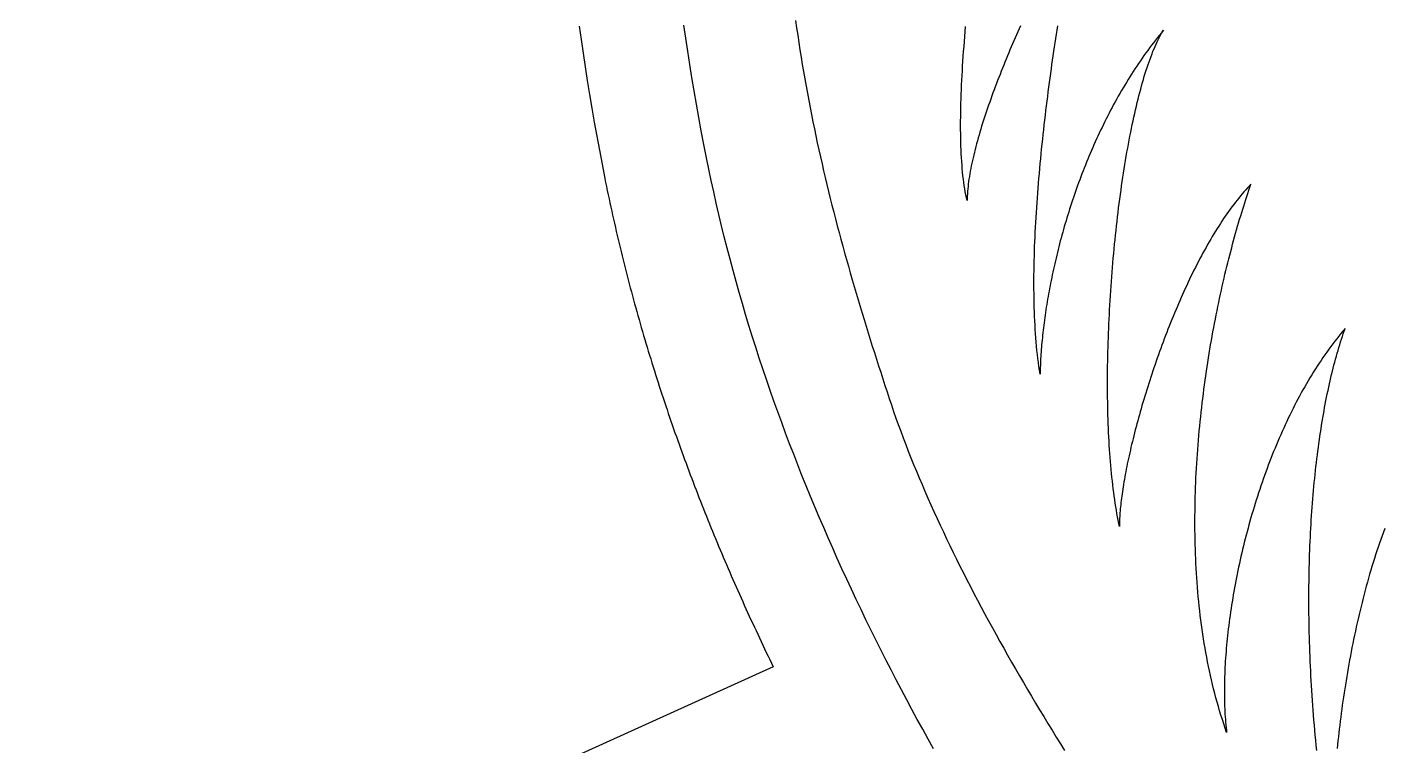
# Model space of a CAD drawing. Extents: x 5 to 105, y 2 to 136.
# Drawn here: x 5.17 to 22.37, y 55.57 to 64.69 of the extents above; entities that cross this region are included whole.
import ezdxf

# ---------------------------------------------------------------- set-up
doc = ezdxf.new("R2010")
doc.units = 0
doc.layers.get('0').update_dxf_attribs({"linetype": 'CONTINUOUS'})

msp = doc.modelspace()

# ---------------------------------------------------------------- linework, layer by layer
at = {"color": 7}
msp.add_lwpolyline([(14.6302, 56.5773), (5.1722, 52.2934)], dxfattribs=at)
for points in [[(12.1712, 64.7012, 0), (12.1949, 64.5293, 0), (12.2197, 64.3567, 0), (12.2456, 64.1834, 0), (12.2726, 64.0093, 0), (12.3008, 63.8346, 0), (12.3302, 63.659, 0), (12.3607, 63.4828, 0), (12.3924, 63.3058, 0), (12.4253, 63.1281, 0), (12.4594, 62.9496, 0), (12.4947, 62.7704, 0)], [(13.7837, 63.0295, 0), (13.75, 63.2009, 0), (13.7174, 63.3716, 0), (13.686, 63.5416, 0), (13.6558, 63.7109, 0), (13.6267, 63.8796, 0), (13.5987, 64.0475, 0), (13.5718, 64.2148, 0), (13.546, 64.3814, 0), (13.5213, 64.5473, 0), (13.4977, 64.7126, 0)], [(14.9126, 64.7713, 0), (14.9257, 64.6778, 0), (14.9392, 64.5846, 0), (14.9531, 64.4917, 0), (14.9674, 64.3992, 0), (14.9821, 64.3069, 0), (14.9973, 64.2149, 0), (15.0128, 64.1232, 0), (15.0287, 64.0317, 0), (15.045, 63.9406, 0), (15.0617, 63.8497, 0), (15.0787, 63.7591, 0), (15.0961, 63.6688, 0), (15.1138, 63.5787, 0), (15.1319, 63.4889, 0), (15.1504, 63.3993, 0), (15.1692, 63.31, 0), (15.1883, 63.2209, 0), (15.2077, 63.1321, 0), (15.2275, 63.0435, 0), (15.2476, 62.9552, 0), (15.2679, 62.8671, 0), (15.2886, 62.7792, 0), (15.3096, 62.6915, 0), (15.3308, 62.6041, 0), (15.3524, 62.5168, 0), (15.3742, 62.4298, 0), (15.3963, 62.343, 0), (15.4187, 62.2564, 0), (15.4413, 62.17, 0), (15.4641, 62.0838, 0), (15.4872, 61.9978, 0), (15.5106, 61.9119, 0), (15.5342, 61.8263, 0), (15.558, 61.7408, 0), (15.582, 61.6555, 0), (15.6063, 61.5704, 0), (15.6307, 61.4854, 0), (15.6554, 61.4006, 0), (15.6802, 61.316, 0), (15.7053, 61.2315, 0), (15.7305, 61.1472, 0), (15.7559, 61.063, 0), (15.7815, 60.979, 0), (15.8072, 60.8951, 0), (15.8331, 60.8113, 0), (15.8591, 60.7277, 0), (15.8853, 60.6442, 0), (15.9117, 60.5608, 0), (15.9382, 60.4775, 0), (15.9648, 60.3944, 0), (15.9915, 60.3114, 0), (16.0183, 60.2284, 0), (16.0453, 60.1456, 0), (16.0723, 60.0629, 0), (16.0995, 59.9803, 0)], [(17.0866, 62.4892, 0), (17.0786, 62.5247, 0), (17.071, 62.5614, 0), (17.0638, 62.5992, 0), (17.0572, 62.638, 0), (17.0509, 62.6779, 0), (17.0451, 62.7189, 0), (17.0397, 62.7608, 0), (17.0347, 62.8038, 0), (17.0301, 62.8477, 0), (17.0259, 62.8926, 0), (17.0222, 62.9383, 0), (17.0188, 62.985, 0), (17.0158, 63.0326, 0), (17.0131, 63.081, 0), (17.0109, 63.1303, 0), (17.009, 63.1803, 0), (17.0075, 63.2312, 0), (17.0063, 63.2828, 0), (17.0055, 63.3352, 0), (17.005, 63.3883, 0), (17.0048, 63.4421, 0), (17.005, 63.4965, 0), (17.0055, 63.5516, 0), (17.0063, 63.6074, 0), (17.0074, 63.6638, 0), (17.0089, 63.7207, 0), (17.0106, 63.7782, 0), (17.0126, 63.8363, 0), (17.0149, 63.8948, 0), (17.0175, 63.9539, 0), (17.0204, 64.0135, 0), (17.0235, 64.0735, 0), (17.0269, 64.1339, 0), (17.0305, 64.1947, 0), (17.0344, 64.256, 0), (17.0385, 64.3176, 0), (17.0429, 64.3795, 0), (17.0475, 64.4417, 0), (17.0523, 64.5043, 0), (17.0573, 64.5671, 0), (17.0626, 64.6302, 0), (17.068, 64.6935, 0)], [(17.7621, 64.7044, 0), (17.7455, 64.6669, 0), (17.7289, 64.6292, 0), (17.7123, 64.5913, 0), (17.6958, 64.5533, 0), (17.6794, 64.5151, 0), (17.663, 64.4767, 0), (17.6466, 64.4383, 0), (17.6303, 64.3997, 0), (17.6142, 64.3611, 0), (17.5981, 64.3223, 0), (17.5821, 64.2834, 0), (17.5662, 64.2445, 0), (17.5504, 64.2056, 0), (17.5347, 64.1665, 0), (17.5192, 64.1275, 0), (17.5038, 64.0884, 0), (17.4886, 64.0493, 0), (17.4735, 64.0102, 0), (17.4586, 63.9712, 0), (17.4438, 63.9321, 0), (17.4292, 63.8931, 0), (17.4149, 63.8541, 0), (17.4007, 63.8152, 0), (17.3867, 63.7763, 0), (17.3729, 63.7376, 0), (17.3594, 63.6989, 0), (17.346, 63.6603, 0), (17.3329, 63.6218, 0), (17.3201, 63.5835, 0), (17.3075, 63.5452, 0), (17.2952, 63.5072, 0), (17.2831, 63.4693, 0), (17.2713, 63.4315, 0), (17.2598, 63.3939, 0), (17.2486, 63.3566, 0), (17.2377, 63.3194, 0), (17.2271, 63.2824, 0), (17.2168, 63.2457, 0), (17.2068, 63.2092, 0), (17.1972, 63.173, 0), (17.1879, 63.137, 0), (17.179, 63.1013, 0), (17.1704, 63.0658, 0), (17.1622, 63.0307, 0), (17.1544, 62.9959, 0), (17.1469, 62.9613, 0), (17.1399, 62.9272, 0), (17.1332, 62.8933, 0), (17.127, 62.8598, 0), (17.1211, 62.8267, 0), (17.1157, 62.7939, 0), (17.1107, 62.7615, 0), (17.1062, 62.7295, 0), (17.1021, 62.6979, 0), (17.0984, 62.6668, 0), (17.0952, 62.636, 0), (17.0925, 62.6057, 0), (17.0903, 62.5759, 0), (17.0886, 62.5465, 0), (17.0873, 62.5176, 0), (17.0866, 62.4892, 0)], [(18.0119, 60.2888, 0), (18.0043, 60.3372, 0), (17.9972, 60.3863, 0), (17.9904, 60.4361, 0), (17.9841, 60.4865, 0), (17.9782, 60.5375, 0), (17.9727, 60.5891, 0), (17.9676, 60.6413, 0), (17.9629, 60.6941, 0), (17.9586, 60.7474, 0), (17.9546, 60.8013, 0), (17.951, 60.8557, 0), (17.9478, 60.9106, 0), (17.9449, 60.9659, 0), (17.9424, 61.0218, 0), (17.9402, 61.0781, 0), (17.9384, 61.1348, 0), (17.9369, 61.192, 0), (17.9357, 61.2495, 0), (17.9349, 61.3075, 0), (17.9344, 61.3658, 0), (17.9342, 61.4245, 0), (17.9343, 61.4835, 0), (17.9347, 61.5428, 0), (17.9354, 61.6024, 0), (17.9364, 61.6623, 0), (17.9376, 61.7225, 0), (17.9392, 61.7829, 0), (17.941, 61.8436, 0), (17.9431, 61.9045, 0), (17.9455, 61.9656, 0), (17.9481, 62.0269, 0), (17.9509, 62.0883, 0), (17.954, 62.1499, 0), (17.9573, 62.2116, 0), (17.9609, 62.2734, 0), (17.9647, 62.3354, 0), (17.9687, 62.3974, 0), (17.9729, 62.4595, 0), (17.9774, 62.5216, 0), (17.982, 62.5838, 0), (17.9868, 62.646, 0), (17.9919, 62.7082, 0), (17.9971, 62.7703, 0), (18.0025, 62.8325, 0), (18.008, 62.8946, 0), (18.0138, 62.9566, 0), (18.0197, 63.0185, 0), (18.0257, 63.0804, 0), (18.0319, 63.1421, 0), (18.0383, 63.2037, 0), (18.0448, 63.2651, 0), (18.0514, 63.3263, 0), (18.0581, 63.3874, 0), (18.065, 63.4483, 0), (18.072, 63.5089, 0), (18.0791, 63.5694, 0), (18.0863, 63.6295, 0), (18.0936, 63.6894, 0), (18.101, 63.749, 0), (18.1085, 63.8083, 0), (18.116, 63.8673, 0), (18.1237, 63.926, 0), (18.1314, 63.9843, 0), (18.1391, 64.0422, 0), (18.147, 64.0997, 0), (18.1549, 64.1569, 0), (18.1628, 64.2136, 0), (18.1708, 64.2699, 0), (18.1788, 64.3257, 0), (18.1868, 64.381, 0), (18.1949, 64.4359, 0), (18.2029, 64.4903, 0), (18.211, 64.5441, 0), (18.2191, 64.5974, 0), (18.2272, 64.6501, 0), (18.2353, 64.7023, 0)], [(19.5747, 64.6483, 0), (19.5491, 64.6171, 0), (19.5237, 64.5857, 0), (19.4985, 64.554, 0), (19.4736, 64.5222, 0), (19.4489, 64.4901, 0), (19.4245, 64.4579, 0), (19.4002, 64.4254, 0), (19.3763, 64.3928, 0), (19.3525, 64.36, 0), (19.329, 64.327, 0), (19.3057, 64.2938, 0), (19.2826, 64.2604, 0), (19.2598, 64.2269, 0), (19.2372, 64.1931, 0), (19.2148, 64.1593, 0), (19.1927, 64.1252, 0), (19.1708, 64.091, 0), (19.1491, 64.0567, 0), (19.1276, 64.0222, 0), (19.1064, 63.9875, 0), (19.0854, 63.9527, 0), (19.0646, 63.9178, 0), (19.044, 63.8827, 0), (19.0237, 63.8476, 0), (19.0036, 63.8122, 0), (18.9837, 63.7768, 0), (18.964, 63.7413, 0), (18.9445, 63.7056, 0), (18.9253, 63.6698, 0), (18.9063, 63.6339, 0), (18.8875, 63.598, 0), (18.8689, 63.5619, 0), (18.8506, 63.5257, 0), (18.8324, 63.4895, 0), (18.8145, 63.4531, 0), (18.7968, 63.4167, 0), (18.7793, 63.3802, 0), (18.762, 63.3436, 0), (18.745, 63.307, 0), (18.7281, 63.2703, 0), (18.7115, 63.2335, 0), (18.6951, 63.1967, 0), (18.6789, 63.1598, 0), (18.6629, 63.1229, 0), (18.6471, 63.086, 0), (18.6315, 63.049, 0), (18.6161, 63.0119, 0), (18.601, 62.9748, 0), (18.586, 62.9377, 0), (18.5713, 62.9006, 0), (18.5567, 62.8635, 0), (18.5424, 62.8263, 0), (18.5283, 62.7891, 0), (18.5144, 62.752, 0), (18.5006, 62.7148, 0), (18.4871, 62.6776, 0), (18.4738, 62.6404, 0), (18.4607, 62.6032, 0), (18.4478, 62.5661, 0), (18.4351, 62.5289, 0), (18.4226, 62.4918, 0), (18.4103, 62.4547, 0), (18.3982, 62.4176, 0), (18.3863, 62.3806, 0), (18.3746, 62.3436, 0), (18.3631, 62.3066, 0), (18.3518, 62.2697, 0), (18.3407, 62.2328, 0), (18.3298, 62.196, 0), (18.319, 62.1593, 0), (18.3085, 62.1226, 0), (18.2982, 62.0859, 0), (18.2881, 62.0494, 0), (18.2781, 62.0129, 0), (18.2684, 61.9765, 0), (18.2588, 61.9401, 0), (18.2494, 61.9039, 0), (18.2403, 61.8677, 0), (18.2313, 61.8316, 0), (18.2225, 61.7957, 0), (18.2139, 61.7598, 0), (18.2055, 61.724, 0), (18.1972, 61.6884, 0), (18.1892, 61.6528, 0), (18.1813, 61.6174, 0), (18.1737, 61.5821, 0), (18.1662, 61.5469, 0), (18.1589, 61.5119, 0), (18.1518, 61.477, 0), (18.1448, 61.4422, 0), (18.1381, 61.4075, 0), (18.1315, 61.3731, 0), (18.1251, 61.3387, 0), (18.1189, 61.3045, 0), (18.1129, 61.2705, 0), (18.1071, 61.2366, 0), (18.1014, 61.2029, 0), (18.0959, 61.1694, 0), (18.0906, 61.136, 0), (18.0855, 61.1028, 0), (18.0805, 61.0698, 0), (18.0757, 61.037, 0), (18.0711, 61.0044, 0), (18.0667, 60.972, 0), (18.0625, 60.9397, 0), (18.0584, 60.9077, 0), (18.0545, 60.8759, 0), (18.0507, 60.8442, 0), (18.0472, 60.8128, 0), (18.0438, 60.7817, 0), (18.0406, 60.7507, 0), (18.0375, 60.72, 0), (18.0347, 60.6895, 0), (18.0319, 60.6592, 0), (18.0294, 60.6292, 0), (18.027, 60.5994, 0), (18.0248, 60.5698, 0), (18.0228, 60.5405, 0), (18.0209, 60.5115, 0), (18.0192, 60.4827, 0), (18.0177, 60.4542, 0), (18.0163, 60.4259, 0), (18.0151, 60.3979, 0), (18.014, 60.3702, 0), (18.0132, 60.3428, 0), (18.0124, 60.3157, 0), (18.0119, 60.2888, 0)], [(19.0194, 58.3558, 0), (19.0108, 58.396, 0), (19.0024, 58.437, 0), (18.9944, 58.4786, 0), (18.9866, 58.521, 0), (18.979, 58.564, 0), (18.9717, 58.6077, 0), (18.9647, 58.6521, 0), (18.9579, 58.6971, 0), (18.9514, 58.7427, 0), (18.9451, 58.7889, 0), (18.9391, 58.8358, 0), (18.9333, 58.8832, 0), (18.9278, 58.9313, 0), (18.9226, 58.9798, 0), (18.9176, 59.029, 0), (18.9128, 59.0786, 0), (18.9083, 59.1288, 0), (18.904, 59.1795, 0), (18.9, 59.2307, 0), (18.8962, 59.2823, 0), (18.8926, 59.3345, 0), (18.8893, 59.387, 0), (18.8862, 59.44, 0), (18.8833, 59.4935, 0), (18.8807, 59.5473, 0), (18.8783, 59.6015, 0), (18.8762, 59.6561, 0), (18.8743, 59.7111, 0), (18.8726, 59.7664, 0), (18.8711, 59.8221, 0), (18.8698, 59.8781, 0), (18.8688, 59.9344, 0), (18.868, 59.991, 0), (18.8674, 60.0479, 0), (18.867, 60.105, 0), (18.8669, 60.1624, 0), (18.867, 60.2201, 0), (18.8672, 60.2779, 0), (18.8677, 60.336, 0), (18.8684, 60.3943, 0), (18.8694, 60.4528, 0), (18.8705, 60.5114, 0), (18.8718, 60.5702, 0), (18.8733, 60.6292, 0), (18.8751, 60.6883, 0), (18.877, 60.7474, 0), (18.8792, 60.8067, 0), (18.8815, 60.8661, 0), (18.8841, 60.9256, 0), (18.8868, 60.9851, 0), (18.8897, 61.0446, 0), (18.8929, 61.1042, 0), (18.8962, 61.1639, 0), (18.8997, 61.2235, 0), (18.9034, 61.2831, 0), (18.9073, 61.3427, 0), (18.9114, 61.4022, 0), (18.9156, 61.4617, 0), (18.9201, 61.5211, 0), (18.9247, 61.5805, 0), (18.9295, 61.6397, 0), (18.9345, 61.6989, 0), (18.9397, 61.7579, 0), (18.945, 61.8168, 0), (18.9505, 61.8756, 0), (18.9562, 61.9342, 0), (18.9621, 61.9926, 0), (18.9681, 62.0508, 0), (18.9743, 62.1088, 0), (18.9807, 62.1666, 0), (18.9872, 62.2242, 0), (18.994, 62.2815, 0), (19.0008, 62.3386, 0), (19.0079, 62.3953, 0), (19.015, 62.4518, 0), (19.0224, 62.508, 0), (19.0299, 62.5639, 0), (19.0376, 62.6195, 0), (19.0454, 62.6747, 0), (19.0534, 62.7295, 0), (19.0615, 62.784, 0), (19.0698, 62.8381, 0), (19.0782, 62.8918, 0), (19.0868, 62.9451, 0), (19.0955, 62.9979, 0), (19.1044, 63.0504, 0), (19.1134, 63.1023, 0), (19.1225, 63.1538, 0), (19.1318, 63.2048, 0), (19.1412, 63.2553, 0), (19.1508, 63.3053, 0), (19.1605, 63.3548, 0), (19.1703, 63.4038, 0), (19.1803, 63.4522, 0), (19.1904, 63.5, 0), (19.2007, 63.5472, 0), (19.211, 63.5939, 0), (19.2215, 63.6399, 0), (19.2321, 63.6853, 0), (19.2429, 63.7301, 0), (19.2537, 63.7743, 0), (19.2647, 63.8177, 0), (19.2758, 63.8605, 0), (19.287, 63.9026, 0), (19.2984, 63.944, 0), (19.3098, 63.9847, 0), (19.3214, 64.0247, 0), (19.3331, 64.0639, 0), (19.3449, 64.1023, 0), (19.3568, 64.14, 0), (19.3688, 64.1768, 0), (19.3809, 64.2129, 0), (19.3932, 64.2482, 0), (19.4055, 64.2826, 0), (19.4179, 64.3162, 0), (19.4305, 64.3489, 0), (19.4431, 64.3808, 0), (19.4559, 64.4117, 0), (19.4687, 64.4418, 0), (19.4816, 64.4709, 0), (19.4946, 64.4992, 0), (19.5078, 64.5265, 0), (19.521, 64.5528, 0), (19.5343, 64.5781, 0), (19.5477, 64.6025, 0), (19.5611, 64.6259, 0), (19.5747, 64.6483, 0)], [(16.6611, 55.5374, 0), (16.5922, 55.6614, 0), (16.5237, 55.7856, 0), (16.4558, 55.9102, 0), (16.3883, 56.0352, 0), (16.3213, 56.1604, 0), (16.2549, 56.286, 0), (16.189, 56.412, 0), (16.1236, 56.5382, 0), (16.0587, 56.6649, 0), (15.9944, 56.7918, 0), (15.9306, 56.9191, 0), (15.8674, 57.0468, 0), (15.8048, 57.1748, 0), (15.7428, 57.3031, 0), (15.6814, 57.4318, 0), (15.6205, 57.5609, 0), (15.5603, 57.6903, 0), (15.5007, 57.8201, 0), (15.4417, 57.9502, 0), (15.3834, 58.0807, 0), (15.3257, 58.2115, 0), (15.2687, 58.3427, 0), (15.2123, 58.4743, 0), (15.1566, 58.6062, 0), (15.1016, 58.7385, 0), (15.0473, 58.8711, 0), (14.9936, 59.0042, 0), (14.9407, 59.1376, 0), (14.8885, 59.2713, 0), (14.8371, 59.4055, 0), (14.7863, 59.54, 0), (14.7364, 59.6749, 0), (14.6871, 59.8102, 0), (14.6387, 59.9458, 0), (14.591, 60.0819, 0), (14.5441, 60.2183, 0), (14.498, 60.3551, 0), (14.4526, 60.4923, 0), (14.4081, 60.6299, 0), (14.3644, 60.7678, 0), (14.3216, 60.9062, 0), (14.2795, 61.0449, 0), (14.2383, 61.1841, 0), (14.198, 61.3236, 0), (14.1585, 61.4636, 0), (14.1199, 61.6039, 0), (14.0822, 61.7446, 0), (14.0453, 61.8858, 0), (14.0094, 62.0273, 0), (13.9744, 62.1693, 0), (13.9403, 62.3116, 0), (13.9071, 62.4544, 0), (13.8748, 62.5975, 0), (13.8435, 62.7411, 0), (13.8131, 62.8851, 0), (13.7837, 63.0295, 0)], [(12.4947, 62.7704, 0), (12.5052, 62.7183, 0), (12.5158, 62.6662, 0), (12.5265, 62.6143, 0), (12.5374, 62.5623, 0), (12.5483, 62.5104, 0), (12.5594, 62.4586, 0), (12.5705, 62.4068, 0), (12.5818, 62.3551, 0), (12.5932, 62.3034, 0), (12.6047, 62.2518, 0), (12.6164, 62.2003, 0), (12.6281, 62.1488, 0), (12.64, 62.0974, 0), (12.6519, 62.046, 0), (12.664, 61.9946, 0), (12.6762, 61.9434, 0), (12.6885, 61.8922, 0), (12.7009, 61.841, 0), (12.7134, 61.7899, 0), (12.726, 61.7388, 0), (12.7388, 61.6878, 0), (12.7516, 61.6369, 0), (12.7646, 61.586, 0), (12.7776, 61.5352, 0), (12.7908, 61.4844, 0), (12.8041, 61.4337, 0), (12.8174, 61.383, 0), (12.8309, 61.3324, 0), (12.8445, 61.2818, 0), (12.8582, 61.2313, 0), (12.872, 61.1809, 0), (12.8859, 61.1305, 0), (12.8999, 61.0801, 0), (12.914, 61.0298, 0), (12.9283, 60.9796, 0), (12.9426, 60.9294, 0), (12.957, 60.8793, 0), (12.9715, 60.8292, 0), (12.9862, 60.7792, 0), (13.0009, 60.7292, 0), (13.0157, 60.6793, 0), (13.0307, 60.6295, 0), (13.0457, 60.5796, 0), (13.0608, 60.5299, 0), (13.0761, 60.4802, 0), (13.0914, 60.4305, 0), (13.1068, 60.3809, 0), (13.1224, 60.3314, 0), (13.138, 60.2819, 0), (13.1537, 60.2325, 0), (13.1695, 60.1831, 0), (13.1855, 60.1338, 0), (13.2015, 60.0845, 0), (13.2176, 60.0352, 0), (13.2338, 59.9861, 0), (13.2501, 59.9369, 0), (13.2665, 59.8879, 0), (13.283, 59.8389, 0), (13.2996, 59.7899, 0), (13.3163, 59.741, 0), (13.3331, 59.6921, 0), (13.35, 59.6433, 0), (13.3669, 59.5945, 0), (13.384, 59.5458, 0), (13.4012, 59.4972, 0), (13.4184, 59.4485, 0), (13.4358, 59.4, 0), (13.4532, 59.3515, 0), (13.4707, 59.303, 0), (13.4883, 59.2546, 0), (13.506, 59.2063, 0), (13.5238, 59.158, 0), (13.5417, 59.1097, 0), (13.5597, 59.0615, 0), (13.5777, 59.0134, 0), (13.5959, 58.9653, 0), (13.6141, 58.9172, 0), (13.6324, 58.8692, 0), (13.6509, 58.8213, 0), (13.6694, 58.7734, 0), (13.6879, 58.7255, 0), (13.7066, 58.6777, 0), (13.7254, 58.63, 0), (13.7442, 58.5823, 0), (13.7631, 58.5346, 0), (13.7822, 58.487, 0), (13.8013, 58.4395, 0), (13.8204, 58.392, 0), (13.8397, 58.3445, 0), (13.8591, 58.2971, 0), (13.8785, 58.2498, 0), (13.898, 58.2025, 0), (13.9176, 58.1552, 0), (13.9373, 58.108, 0), (13.957, 58.0609, 0), (13.9769, 58.0138, 0), (13.9968, 57.9667, 0), (14.0168, 57.9197, 0), (14.0369, 57.8728, 0), (14.0571, 57.8258, 0), (14.0773, 57.779, 0), (14.0976, 57.7322, 0), (14.118, 57.6854, 0), (14.1385, 57.6387, 0), (14.159, 57.592, 0), (14.1797, 57.5454, 0), (14.2004, 57.4988, 0), (14.2212, 57.4523, 0), (14.242, 57.4058, 0), (14.263, 57.3594, 0), (14.284, 57.313, 0), (14.3051, 57.2667, 0), (14.3262, 57.2204, 0), (14.3475, 57.1741, 0), (14.3688, 57.1279, 0), (14.3902, 57.0818, 0), (14.4116, 57.0357, 0), (14.4332, 56.9896, 0), (14.4548, 56.9436, 0), (14.4765, 56.8977, 0), (14.4982, 56.8518, 0), (14.52, 56.8059, 0), (14.5419, 56.7601, 0), (14.5639, 56.7143, 0), (14.5859, 56.6686, 0), (14.608, 56.6229, 0), (14.6302, 56.5773, 0)], [(20.6851, 62.6948, 0), (20.6628, 62.6717, 0), (20.6406, 62.648, 0), (20.6184, 62.6237, 0), (20.5964, 62.5989, 0), (20.5744, 62.5735, 0), (20.5525, 62.5476, 0), (20.5307, 62.5211, 0), (20.5089, 62.4941, 0), (20.4873, 62.4666, 0), (20.4658, 62.4387, 0), (20.4443, 62.4102, 0), (20.423, 62.3812, 0), (20.4017, 62.3518, 0), (20.3805, 62.3219, 0), (20.3595, 62.2915, 0), (20.3385, 62.2607, 0), (20.3176, 62.2295, 0), (20.2969, 62.1978, 0), (20.2762, 62.1658, 0), (20.2557, 62.1333, 0), (20.2353, 62.1004, 0), (20.2149, 62.0672, 0), (20.1947, 62.0335, 0), (20.1746, 61.9996, 0), (20.1546, 61.9652, 0), (20.1348, 61.9305, 0), (20.115, 61.8955, 0), (20.0954, 61.8601, 0), (20.0759, 61.8244, 0), (20.0565, 61.7884, 0), (20.0373, 61.7522, 0), (20.0181, 61.7156, 0), (19.9991, 61.6787, 0), (19.9803, 61.6416, 0), (19.9615, 61.6042, 0), (19.9429, 61.5666, 0), (19.9245, 61.5287, 0), (19.9061, 61.4906, 0), (19.8879, 61.4523, 0), (19.8699, 61.4138, 0), (19.852, 61.375, 0), (19.8342, 61.3361, 0), (19.8166, 61.297, 0), (19.7991, 61.2577, 0), (19.7818, 61.2183, 0), (19.7646, 61.1787, 0), (19.7475, 61.139, 0), (19.7307, 61.0991, 0), (19.7139, 61.0591, 0), (19.6974, 61.019, 0), (19.681, 60.9788, 0), (19.6647, 60.9385, 0), (19.6486, 60.8981, 0), (19.6327, 60.8576, 0), (19.617, 60.8171, 0), (19.6014, 60.7765, 0), (19.5859, 60.7359, 0), (19.5707, 60.6952, 0), (19.5556, 60.6545, 0), (19.5407, 60.6138, 0), (19.5259, 60.5731, 0), (19.5114, 60.5324, 0), (19.497, 60.4917, 0), (19.4828, 60.451, 0), (19.4687, 60.4103, 0), (19.4549, 60.3697, 0), (19.4412, 60.3292, 0), (19.4278, 60.2887, 0), (19.4145, 60.2482, 0), (19.4014, 60.2079, 0), (19.3885, 60.1676, 0), (19.3757, 60.1275, 0), (19.3632, 60.0874, 0), (19.3509, 60.0475, 0), (19.3388, 60.0077, 0), (19.3268, 59.968, 0), (19.3151, 59.9285, 0), (19.3035, 59.8892, 0), (19.2922, 59.85, 0), (19.2811, 59.811, 0), (19.2702, 59.7721, 0), (19.2595, 59.7335, 0), (19.249, 59.6951, 0), (19.2387, 59.6569, 0), (19.2286, 59.6189, 0), (19.2187, 59.5812, 0), (19.2091, 59.5437, 0), (19.1997, 59.5064, 0), (19.1905, 59.4694, 0), (19.1815, 59.4327, 0), (19.1727, 59.3963, 0), (19.1642, 59.3602, 0), (19.1559, 59.3243, 0), (19.1478, 59.2888, 0), (19.1399, 59.2536, 0), (19.1323, 59.2188, 0), (19.1249, 59.1843, 0), (19.1178, 59.1501, 0), (19.1108, 59.1163, 0), (19.1042, 59.0829, 0), (19.0977, 59.0498, 0), (19.0915, 59.0171, 0), (19.0855, 58.9849, 0), (19.0798, 58.953, 0), (19.0744, 58.9216, 0), (19.0691, 58.8906, 0), (19.0642, 58.86, 0), (19.0594, 58.8299, 0), (19.055, 58.8003, 0), (19.0507, 58.7711, 0), (19.0468, 58.7424, 0), (19.0431, 58.7141, 0), (19.0396, 58.6864, 0), (19.0364, 58.6592, 0), (19.0335, 58.6325, 0), (19.0308, 58.6063, 0), (19.0284, 58.5807, 0), (19.0263, 58.5556, 0), (19.0244, 58.531, 0), (19.0229, 58.507, 0), (19.0215, 58.4836, 0), (19.0205, 58.4608, 0), (19.0197, 58.4386, 0), (19.0192, 58.417, 0), (19.019, 58.396, 0), (19.0191, 58.3756, 0), (19.0194, 58.3558, 0)], [(20.3766, 55.7444, 0), (20.3579, 55.7984, 0), (20.3397, 55.8528, 0), (20.322, 55.9074, 0), (20.3048, 55.9624, 0), (20.2881, 56.0175, 0), (20.2719, 56.073, 0), (20.2561, 56.1287, 0), (20.2409, 56.1847, 0), (20.2261, 56.2409, 0), (20.2117, 56.2973, 0), (20.1979, 56.354, 0), (20.1845, 56.4109, 0), (20.1715, 56.4681, 0), (20.159, 56.5254, 0), (20.147, 56.5829, 0), (20.1354, 56.6407, 0), (20.1243, 56.6986, 0), (20.1135, 56.7567, 0), (20.1033, 56.815, 0), (20.0934, 56.8734, 0), (20.084, 56.932, 0), (20.075, 56.9908, 0), (20.0664, 57.0497, 0), (20.0582, 57.1088, 0), (20.0504, 57.168, 0), (20.0431, 57.2273, 0), (20.0361, 57.2868, 0), (20.0295, 57.3464, 0), (20.0234, 57.4061, 0), (20.0176, 57.4658, 0), (20.0122, 57.5257, 0), (20.0072, 57.5857, 0), (20.0026, 57.6457, 0), (19.9983, 57.7059, 0), (19.9944, 57.7661, 0), (19.9909, 57.8263, 0), (19.9877, 57.8866, 0), (19.9849, 57.947, 0), (19.9825, 58.0074, 0), (19.9804, 58.0678, 0), (19.9786, 58.1283, 0), (19.9772, 58.1888, 0), (19.9761, 58.2493, 0), (19.9754, 58.3098, 0), (19.9749, 58.3703, 0), (19.9749, 58.4309, 0), (19.9751, 58.4913, 0), (19.9756, 58.5518, 0), (19.9765, 58.6123, 0), (19.9777, 58.6727, 0), (19.9792, 58.7331, 0), (19.981, 58.7934, 0), (19.983, 58.8537, 0), (19.9854, 58.9139, 0), (19.9881, 58.9741, 0), (19.991, 59.0342, 0), (19.9943, 59.0942, 0), (19.9978, 59.1541, 0), (20.0016, 59.2139, 0), (20.0056, 59.2737, 0), (20.01, 59.3333, 0), (20.0145, 59.3928, 0), (20.0194, 59.4522, 0), (20.0245, 59.5114, 0), (20.0298, 59.5706, 0), (20.0354, 59.6296, 0), (20.0413, 59.6884, 0), (20.0474, 59.7471, 0), (20.0537, 59.8056, 0), (20.0602, 59.864, 0), (20.067, 59.9222, 0), (20.074, 59.9802, 0), (20.0812, 60.038, 0), (20.0886, 60.0956, 0), (20.0962, 60.153, 0), (20.1041, 60.2102, 0), (20.1121, 60.2672, 0), (20.1204, 60.324, 0), (20.1288, 60.3806, 0), (20.1375, 60.4369, 0), (20.1463, 60.493, 0), (20.1553, 60.5488, 0), (20.1644, 60.6044, 0), (20.1738, 60.6597, 0), (20.1833, 60.7147, 0), (20.193, 60.7695, 0), (20.2029, 60.824, 0), (20.2129, 60.8782, 0), (20.2231, 60.9321, 0), (20.2334, 60.9857, 0), (20.2438, 61.0389, 0), (20.2545, 61.0919, 0), (20.2652, 61.1446, 0), (20.2761, 61.1969, 0), (20.2871, 61.2489, 0), (20.2983, 61.3005, 0), (20.3095, 61.3518, 0), (20.3209, 61.4028, 0), (20.3324, 61.4533, 0), (20.344, 61.5036, 0), (20.3557, 61.5534, 0), (20.3676, 61.6028, 0), (20.3795, 61.6519, 0), (20.3915, 61.7006, 0), (20.4036, 61.7488, 0), (20.4158, 61.7967, 0), (20.4281, 61.8441, 0), (20.4404, 61.8911, 0), (20.4529, 61.9377, 0), (20.4654, 61.9838, 0), (20.478, 62.0295, 0), (20.4906, 62.0748, 0), (20.5033, 62.1195, 0), (20.5161, 62.1639, 0), (20.5289, 62.2077, 0), (20.5417, 62.2511, 0), (20.5546, 62.294, 0), (20.5676, 62.3364, 0), (20.5805, 62.3783, 0), (20.5935, 62.4197, 0), (20.6066, 62.4606, 0), (20.6196, 62.501, 0), (20.6327, 62.5408, 0), (20.6458, 62.5801, 0), (20.6589, 62.6189, 0), (20.672, 62.6571, 0), (20.6851, 62.6948, 0)], [(21.8778, 60.8646, 0), (21.8512, 60.8333, 0), (21.8248, 60.8016, 0), (21.7986, 60.7694, 0), (21.7727, 60.7369, 0), (21.747, 60.7039, 0), (21.7215, 60.6706, 0), (21.6962, 60.6369, 0), (21.6712, 60.6027, 0), (21.6464, 60.5683, 0), (21.6218, 60.5334, 0), (21.5974, 60.4982, 0), (21.5732, 60.4626, 0), (21.5493, 60.4267, 0), (21.5256, 60.3904, 0), (21.5021, 60.3538, 0), (21.4789, 60.3169, 0), (21.4559, 60.2797, 0), (21.4331, 60.2421, 0), (21.4105, 60.2042, 0), (21.3882, 60.1661, 0), (21.3661, 60.1276, 0), (21.3442, 60.0888, 0), (21.3226, 60.0498, 0), (21.3011, 60.0105, 0), (21.28, 59.9709, 0), (21.259, 59.9311, 0), (21.2383, 59.891, 0), (21.2178, 59.8507, 0), (21.1975, 59.8101, 0), (21.1774, 59.7693, 0), (21.1576, 59.7282, 0), (21.1381, 59.687, 0), (21.1187, 59.6455, 0), (21.0996, 59.6038, 0), (21.0807, 59.5619, 0), (21.0621, 59.5198, 0), (21.0436, 59.4775, 0), (21.0254, 59.4351, 0), (21.0075, 59.3925, 0), (20.9898, 59.3497, 0), (20.9723, 59.3067, 0), (20.955, 59.2636, 0), (20.938, 59.2204, 0), (20.9212, 59.177, 0), (20.9047, 59.1334, 0), (20.8884, 59.0898, 0), (20.8723, 59.046, 0), (20.8565, 59.0021, 0), (20.8409, 58.9581, 0), (20.8255, 58.914, 0), (20.8104, 58.8698, 0), (20.7955, 58.8255, 0), (20.7808, 58.7812, 0), (20.7664, 58.7367, 0), (20.7522, 58.6922, 0), (20.7383, 58.6477, 0), (20.7246, 58.603, 0), (20.7111, 58.5584, 0), (20.6979, 58.5137, 0), (20.6849, 58.4689, 0), (20.6722, 58.4241, 0), (20.6597, 58.3794, 0), (20.6474, 58.3346, 0), (20.6354, 58.2897, 0), (20.6236, 58.2449, 0), (20.612, 58.2001, 0), (20.6007, 58.1553, 0), (20.5897, 58.1106, 0), (20.5789, 58.0658, 0), (20.5683, 58.0211, 0), (20.558, 57.9764, 0), (20.5479, 57.9318, 0), (20.5381, 57.8872, 0), (20.5285, 57.8427, 0), (20.5191, 57.7983, 0), (20.51, 57.7539, 0), (20.5011, 57.7096, 0), (20.4925, 57.6654, 0), (20.4841, 57.6213, 0), (20.476, 57.5773, 0), (20.4681, 57.5334, 0), (20.4605, 57.4896, 0), (20.4531, 57.4459, 0), (20.446, 57.4023, 0), (20.4391, 57.3589, 0), (20.4324, 57.3157, 0), (20.426, 57.2725, 0), (20.4199, 57.2295, 0), (20.414, 57.1867, 0), (20.4083, 57.1441, 0), (20.4029, 57.1016, 0), (20.3977, 57.0593, 0), (20.3928, 57.0172, 0), (20.3882, 56.9753, 0), (20.3838, 56.9336, 0), (20.3796, 56.8921, 0), (20.3757, 56.8508, 0), (20.372, 56.8097, 0), (20.3686, 56.7688, 0), (20.3655, 56.7282, 0), (20.3626, 56.6879, 0), (20.3599, 56.6477, 0), (20.3575, 56.6079, 0), (20.3554, 56.5682, 0), (20.3535, 56.5289, 0), (20.3519, 56.4898, 0), (20.3505, 56.451, 0), (20.3494, 56.4125, 0), (20.3485, 56.3743, 0), (20.3479, 56.3364, 0), (20.3475, 56.2988, 0), (20.3474, 56.2615, 0), (20.3475, 56.2245, 0), (20.3479, 56.1879, 0), (20.3486, 56.1516, 0), (20.3495, 56.1156, 0), (20.3507, 56.08, 0), (20.3521, 56.0447, 0), (20.3538, 56.0098, 0), (20.3557, 55.9753, 0), (20.3579, 55.9411, 0), (20.3604, 55.9073, 0), (20.3631, 55.8739, 0), (20.3661, 55.8409, 0), (20.3693, 55.8083, 0), (20.3728, 55.7761, 0), (20.3766, 55.7444, 0)], [(21.5193, 55.5174, 0), (21.5128, 55.5814, 0), (21.5065, 55.6453, 0), (21.5005, 55.7091, 0), (21.4947, 55.7727, 0), (21.4891, 55.8362, 0), (21.4837, 55.8996, 0), (21.4786, 55.9628, 0), (21.4736, 56.0258, 0), (21.4689, 56.0888, 0), (21.4645, 56.1515, 0), (21.4602, 56.2141, 0), (21.4561, 56.2766, 0), (21.4523, 56.3388, 0), (21.4487, 56.4009, 0), (21.4453, 56.4628, 0), (21.4421, 56.5246, 0), (21.4392, 56.5862, 0), (21.4364, 56.6476, 0), (21.4338, 56.7088, 0), (21.4315, 56.7698, 0), (21.4294, 56.8306, 0), (21.4274, 56.8912, 0), (21.4257, 56.9516, 0), (21.4242, 57.0118, 0), (21.4229, 57.0718, 0), (21.4218, 57.1316, 0), (21.4209, 57.1912, 0), (21.4202, 57.2506, 0), (21.4197, 57.3097, 0), (21.4194, 57.3687, 0), (21.4193, 57.4274, 0), (21.4194, 57.4858, 0), (21.4197, 57.544, 0), (21.4201, 57.602, 0), (21.4208, 57.6598, 0), (21.4217, 57.7173, 0), (21.4228, 57.7745, 0), (21.424, 57.8315, 0), (21.4255, 57.8883, 0), (21.4271, 57.9448, 0), (21.4289, 58.001, 0), (21.4309, 58.057, 0), (21.4331, 58.1126, 0), (21.4355, 58.1681, 0), (21.4381, 58.2232, 0), (21.4408, 58.2781, 0), (21.4437, 58.3326, 0), (21.4468, 58.3869, 0), (21.4501, 58.4409, 0), (21.4536, 58.4947, 0), (21.4572, 58.5481, 0), (21.4611, 58.6012, 0), (21.4651, 58.654, 0), (21.4692, 58.7065, 0), (21.4736, 58.7587, 0), (21.4781, 58.8106, 0), (21.4828, 58.8621, 0), (21.4876, 58.9134, 0), (21.4927, 58.9643, 0), (21.4979, 59.0149, 0), (21.5032, 59.0651, 0), (21.5088, 59.1151, 0), (21.5145, 59.1647, 0), (21.5203, 59.2139, 0), (21.5263, 59.2628, 0), (21.5325, 59.3114, 0), (21.5389, 59.3596, 0), (21.5454, 59.4074, 0), (21.5521, 59.4549, 0), (21.5589, 59.502, 0), (21.5659, 59.5488, 0), (21.573, 59.5952, 0), (21.5803, 59.6412, 0), (21.5877, 59.6868, 0), (21.5953, 59.7321, 0), (21.6031, 59.777, 0), (21.611, 59.8215, 0), (21.6191, 59.8656, 0), (21.6273, 59.9093, 0), (21.6356, 59.9526, 0), (21.6441, 59.9956, 0), (21.6528, 60.0381, 0), (21.6615, 60.0802, 0), (21.6705, 60.1219, 0), (21.6796, 60.1632, 0), (21.6888, 60.2041, 0), (21.6981, 60.2445, 0), (21.7076, 60.2845, 0), (21.7173, 60.3241, 0), (21.727, 60.3633, 0), (21.737, 60.4021, 0), (21.747, 60.4403, 0), (21.7572, 60.4782, 0), (21.7675, 60.5156, 0), (21.778, 60.5526, 0), (21.7885, 60.5891, 0), (21.7992, 60.6252, 0), (21.8101, 60.6608, 0), (21.8211, 60.6959, 0), (21.8321, 60.7306, 0), (21.8434, 60.7648, 0), (21.8547, 60.7985, 0), (21.8662, 60.8318, 0), (21.8778, 60.8646, 0)], [(16.0995, 59.9803, 0), (16.1271, 59.8976, 0), (16.1555, 59.8146, 0), (16.1846, 59.7314, 0), (16.2144, 59.648, 0), (16.245, 59.5643, 0), (16.2764, 59.4804, 0), (16.3084, 59.3963, 0), (16.3412, 59.312, 0), (16.3746, 59.2275, 0), (16.4088, 59.1428, 0), (16.4436, 59.0579, 0), (16.4791, 58.9728, 0), (16.5152, 58.8876, 0), (16.552, 58.8022, 0), (16.5894, 58.7167, 0), (16.6275, 58.631, 0), (16.6661, 58.5452, 0), (16.7054, 58.4592, 0), (16.7452, 58.3732, 0), (16.7856, 58.287, 0), (16.8266, 58.2007, 0), (16.8682, 58.1143, 0), (16.9103, 58.0278, 0), (16.9529, 57.9413, 0), (16.9961, 57.8546, 0), (17.0398, 57.7679, 0), (17.084, 57.6812, 0), (17.1287, 57.5944, 0), (17.1739, 57.5075, 0), (17.2195, 57.4206, 0), (17.2656, 57.3337, 0), (17.3122, 57.2467, 0), (17.3592, 57.1598, 0), (17.4067, 57.0728, 0), (17.4546, 56.9859, 0), (17.5029, 56.8989, 0), (17.5516, 56.812, 0), (17.6007, 56.7251, 0), (17.6502, 56.6382, 0), (17.7, 56.5513, 0), (17.7502, 56.4646, 0), (17.8008, 56.3778, 0), (17.8517, 56.2912, 0), (17.9029, 56.2046, 0), (17.9544, 56.118, 0), (18.0063, 56.0316, 0), (18.0584, 55.9453, 0), (18.1109, 55.859, 0), (18.1636, 55.7729, 0), (18.2166, 55.6869, 0), (18.2698, 55.601, 0), (18.3233, 55.5153, 0)], [(22.383, 58.3315, 0), (22.3654, 58.2851, 0), (22.3481, 58.2382, 0), (22.331, 58.191, 0), (22.3142, 58.1434, 0), (22.2977, 58.0954, 0), (22.2814, 58.0471, 0), (22.2653, 57.9985, 0), (22.2495, 57.9496, 0), (22.234, 57.9003, 0), (22.2188, 57.8508, 0), (22.2037, 57.801, 0), (22.189, 57.7509, 0), (22.1745, 57.7006, 0), (22.1602, 57.65, 0), (22.1462, 57.5993, 0), (22.1324, 57.5483, 0), (22.1189, 57.4971, 0), (22.1056, 57.4458, 0), (22.0926, 57.3943, 0), (22.0798, 57.3426, 0), (22.0673, 57.2908, 0), (22.0549, 57.2388, 0), (22.0429, 57.1868, 0), (22.0311, 57.1346, 0), (22.0195, 57.0824, 0), (22.0081, 57.0301, 0), (21.997, 56.9777, 0), (21.9861, 56.9253, 0), (21.9755, 56.8728, 0), (21.965, 56.8204, 0), (21.9548, 56.7679, 0), (21.9449, 56.7155, 0), (21.9352, 56.663, 0), (21.9257, 56.6106, 0), (21.9164, 56.5583, 0), (21.9073, 56.506, 0), (21.8985, 56.4538, 0), (21.8899, 56.4016, 0), (21.8815, 56.3496, 0), (21.8734, 56.2977, 0), (21.8655, 56.2459, 0), (21.8577, 56.1943, 0), (21.8502, 56.1428, 0), (21.843, 56.0915, 0), (21.8359, 56.0404, 0), (21.829, 55.9895, 0), (21.8224, 55.9387, 0), (21.816, 55.8883, 0), (21.8098, 55.838, 0), (21.8038, 55.788, 0), (21.798, 55.7383, 0), (21.7924, 55.6888, 0), (21.787, 55.6397, 0), (21.7818, 55.5908, 0), (21.7769, 55.5423, 0)]]:
    msp.add_polyline3d(points, dxfattribs=at)

doc.saveas('drawing.dxf')
